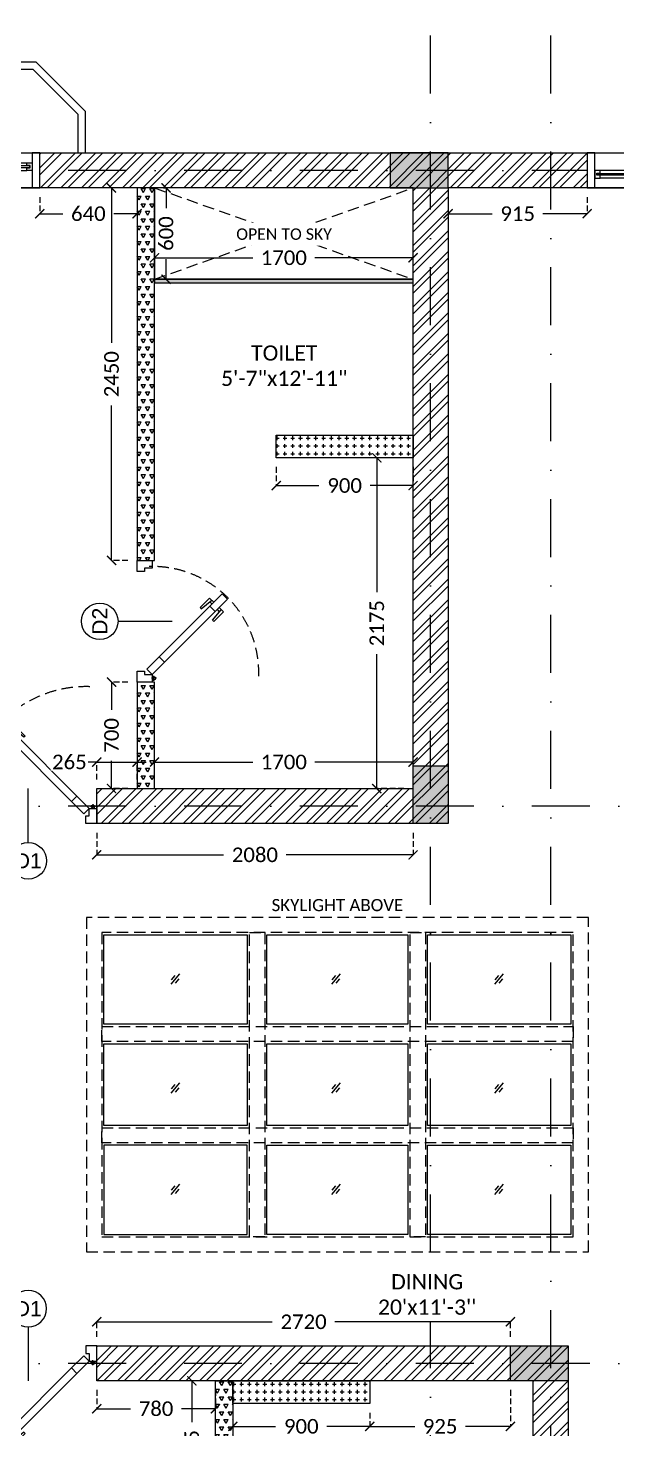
# Model space of a CAD drawing. Header units: millimetres. Extents: x -15000 to 28550, y -17045 to 28620.
# Drawn here: x 3153 to 7026, y 3963 to 13177 of the extents above; entities that cross this region are included whole.
import ezdxf
from ezdxf.enums import TextEntityAlignment as Align

# ---------------------------------------------------------------- set-up
doc = ezdxf.new("R2010")
doc.units = ezdxf.units.MM
doc.header["$LTSCALE"] = 150
for name, pattern in [('3BHK-W(SB)$0$HIDDEN', [0.375, 0.25, -0.125]), ('DASHDOTX2', [50.8, 25.4, -12.7, 0, -12.7]), ('DASHED', [0.75, 0.5, -0.25])]:
    doc.linetypes.add(name, pattern=pattern)
for name, color, linetype in [('ad-Column', 3, 'Continuous'), ('ad-Column Hatch', 125, 'Continuous'), ('ad-Door', 11, 'Continuous'), ('ad-Elevation 10', 8, 'Continuous'), ('ad-Furniture', 8, 'Continuous'), ('ad-Grid', 8, 'DASHDOTX2'), ('ad-Ledge Wall', 6, 'Continuous'), ('ad-Railing', 6, 'Continuous'), ('ad-Text main', 7, 'Continuous'), ('ad-Text Main_Door&window Label', 7, 'Continuous'), ('ad-Wall', 240, 'Continuous'), ('ad-Wall hatch', 8, 'Continuous')]:
    doc.layers.add(name, color=color, linetype=linetype)
doc.layers.add('ad-Dimension', color=5, linetype='Continuous', lineweight=0, true_color=0x0000ff)
doc.layers.add('ad-Glass Sectionline', color=140, linetype='Continuous', true_color=0x00bfff)
doc.layers.get('ad-Furniture').off()
doc.styles.add('New Text Style', font='arial.ttf', dxfattribs={"height": 100})
doc.styles.get("Standard").update_dxf_attribs({"font": 'calibril.ttf'})
doc.dimstyles.new('A-75-DIM-INT (Framing)', dxfattribs={"dimscale": 100, "dimtxt": 0.8, "dimasz": 0.5, "dimexe": 0, "dimexo": 0.5, "dimgap": 0.5, "dimtad": 0, "dimdec": 0, "dimdsep": 46, "dimtxsty": 'Standard', "dimblk": 'ARCHTICK', "dimcen": 0.025, "dimclrd": 256, "dimclre": 256, "dimclrt": 256, "dimazin": 2, "dimtfac": 1, "dimtdec": 0, "dimtmove": 1, "dimatfit": 0, "dimldrblk": 'ARCHTICK', "dimfxl": 1, "dimtfill": 1, "dimtolj": 1, "dimtzin": 0, "dimarcsym": 0})

# ---------------------------------------------------------------- blocks, each defined once
blk = doc.blocks.new('1215E_Grid')
at = {"layer": 'ad-Grid', "ltscale": 0.1}
for points in [[(5800, -4020), (5800, 14905)], [(6590, -4020), (6590, 14905)], [(13705, 12240), (-1950, 12240)], [(13705, 8060), (-1950, 8060)], [(13705, 4395), (-1950, 4395)]]:
    blk.add_lwpolyline(points, dxfattribs=at)
blk = doc.blocks.new('_ArchTick')
at = {"color": 0, "linetype": 'ByBlock', "const_width": 0.15}
blk.add_lwpolyline([(-0.5, -0.5), (0.5, 0.5)], dxfattribs=at)
blk = doc.blocks.new('*D83')
at = {"layer": 'ad-Dimension', "linetype": '3BHK-W(SB)$0$HIDDEN', "lineweight": -2}
for p, q in [((3605, 4220), (3605, 4096.3)), ((4385, 4220), (4385, 4096.3))]:
    blk.add_line(p, q, dxfattribs=at)
at = {"layer": 'ad-Dimension', "lineweight": -2}
for p, q in [((3605, 4096.3), (3826.9, 4096.3)), ((4385, 4096.3), (4163.1, 4096.3))]:
    blk.add_line(p, q, dxfattribs=at)
at = {"layer": 'Defpoints', "color": 0}
for p in [(3605, 4280), (4385, 4280), (4385, 4096.3)]:
    blk.add_point(p, dxfattribs=at)
at = {"layer": 'ad-Dimension', "lineweight": -2, "xscale": 60, "yscale": 60, "zscale": 60, "rotation": 180}
blk.add_blockref('_ArchTick', (3605, 4096.3), dxfattribs=at)
at = {"layer": 'ad-Dimension', "lineweight": -2, "xscale": 60, "yscale": 60, "zscale": 60}
blk.add_blockref('_ArchTick', (4385, 4096.3), dxfattribs=at)
at = {"layer": 'ad-Dimension', "insert": (3995, 4096.3), "char_height": 96, "attachment_point": 5, "bg_fill": 3, "box_fill_scale": 1.1, "bg_fill_color": 257, "bg_fill_transparency": 0}
blk.add_mtext('\\A1;780', dxfattribs=at)
blk = doc.blocks.new('*D84')
at = {"layer": 'ad-Dimension', "linetype": '3BHK-W(SB)$0$HIDDEN', "lineweight": -2}
for p, q in [((4325, 4280), (4230.3, 4280)), ((4325, 3405), (4230.3, 3405))]:
    blk.add_line(p, q, dxfattribs=at)
at = {"layer": 'ad-Dimension', "lineweight": -2}
for p, q in [((4230.3, 4280), (4230.3, 4009.1)), ((4230.3, 3405), (4230.3, 3675.9))]:
    blk.add_line(p, q, dxfattribs=at)
at = {"layer": 'Defpoints', "color": 0}
for p in [(4385, 4280), (4230.3, 3405), (4385, 3405)]:
    blk.add_point(p, dxfattribs=at)
at = {"layer": 'ad-Dimension', "lineweight": -2, "xscale": 60, "yscale": 60, "zscale": 60}
for p, rotation in [((4230.3, 4280), 90), ((4230.3, 3405), 270)]:
    blk.add_blockref('_ArchTick', p, dxfattribs=dict(at, rotation=rotation))
at = {"layer": 'ad-Dimension', "insert": (4230.3, 3842.5), "char_height": 96, "attachment_point": 5, "rotation": 90, "bg_fill": 3, "box_fill_scale": 1.1, "bg_fill_color": 257, "bg_fill_transparency": 0}
blk.add_mtext('\\A1;875', dxfattribs=at)
blk = doc.blocks.new('*D86')
at = {"layer": 'ad-Dimension', "linetype": '3BHK-W(SB)$0$HIDDEN', "lineweight": -2}
for p, q in [((4500, 4070), (4500, 3980.6)), ((5400, 4070), (5400, 3980.6))]:
    blk.add_line(p, q, dxfattribs=at)
at = {"layer": 'ad-Dimension', "lineweight": -2}
for p, q in [((4500, 3980.6), (4781.3, 3980.6)), ((5400, 3980.6), (5118.7, 3980.6))]:
    blk.add_line(p, q, dxfattribs=at)
at = {"layer": 'Defpoints', "color": 0}
for p in [(4500, 4130), (5400, 4130), (4500, 3980.6)]:
    blk.add_point(p, dxfattribs=at)
at = {"layer": 'ad-Dimension', "lineweight": -2, "xscale": 60, "yscale": 60, "zscale": 60, "rotation": 180}
blk.add_blockref('_ArchTick', (4500, 3980.6), dxfattribs=at)
at = {"layer": 'ad-Dimension', "lineweight": -2, "xscale": 60, "yscale": 60, "zscale": 60}
blk.add_blockref('_ArchTick', (5400, 3980.6), dxfattribs=at)
at = {"layer": 'ad-Dimension', "insert": (4950, 3980.6), "char_height": 96, "attachment_point": 5, "bg_fill": 3, "box_fill_scale": 1.1, "bg_fill_color": 257, "bg_fill_transparency": 0}
blk.add_mtext('\\A1;900', dxfattribs=at)
blk = doc.blocks.new('*D87')
at = {"layer": 'ad-Dimension', "linetype": '3BHK-W(SB)$0$HIDDEN', "lineweight": -2}
for p, q in [((6325, 4220), (6325, 3980.6)), ((5400, 4070), (5400, 3980.6))]:
    blk.add_line(p, q, dxfattribs=at)
at = {"layer": 'ad-Dimension', "lineweight": -2}
for p, q in [((5400, 3980.6), (5695.9, 3980.6)), ((6325, 3980.6), (6029.1, 3980.6))]:
    blk.add_line(p, q, dxfattribs=at)
at = {"layer": 'Defpoints', "color": 0}
for p in [(6325, 4280), (5400, 4130), (5400, 3980.6)]:
    blk.add_point(p, dxfattribs=at)
at = {"layer": 'ad-Dimension', "lineweight": -2, "xscale": 60, "yscale": 60, "zscale": 60, "rotation": 180}
blk.add_blockref('_ArchTick', (5400, 3980.6), dxfattribs=at)
at = {"layer": 'ad-Dimension', "lineweight": -2, "xscale": 60, "yscale": 60, "zscale": 60}
blk.add_blockref('_ArchTick', (6325, 3980.6), dxfattribs=at)
at = {"layer": 'ad-Dimension', "insert": (5862.5, 3980.6), "char_height": 96, "attachment_point": 5, "bg_fill": 3, "box_fill_scale": 1.1, "bg_fill_color": 257, "bg_fill_transparency": 0}
blk.add_mtext('\\A1;925', dxfattribs=at)
blk = doc.blocks.new('*D88')
at = {"layer": 'ad-Dimension', "linetype": '3BHK-W(SB)$0$HIDDEN', "lineweight": -2}
for p, q in [((3605, 4570), (3605, 4668)), ((6325, 4570), (6325, 4668))]:
    blk.add_line(p, q, dxfattribs=at)
at = {"layer": 'ad-Dimension', "lineweight": -2}
for p, q in [((3605, 4668), (4759.3, 4668)), ((6325, 4668), (5170.7, 4668))]:
    blk.add_line(p, q, dxfattribs=at)
at = {"layer": 'Defpoints', "color": 0}
for p in [(6325, 4668), (3605, 4510), (6325, 4510)]:
    blk.add_point(p, dxfattribs=at)
at = {"layer": 'ad-Dimension', "lineweight": -2, "xscale": 60, "yscale": 60, "zscale": 60, "rotation": 180}
blk.add_blockref('_ArchTick', (3605, 4668), dxfattribs=at)
at = {"layer": 'ad-Dimension', "lineweight": -2, "xscale": 60, "yscale": 60, "zscale": 60}
blk.add_blockref('_ArchTick', (6325, 4668), dxfattribs=at)
at = {"layer": 'ad-Dimension', "insert": (4965, 4668), "char_height": 96, "attachment_point": 5, "bg_fill": 3, "box_fill_scale": 1.1, "bg_fill_color": 257, "bg_fill_transparency": 0}
blk.add_mtext('\\A1;2720', dxfattribs=at)
blk = doc.blocks.new('*D96')
at = {"layer": 'ad-Dimension', "linetype": '3BHK-W(SB)$0$HIDDEN', "lineweight": -2}
for p, q in [((3605, 7885), (3605, 7738.9)), ((5685, 7885), (5685, 7738.9))]:
    blk.add_line(p, q, dxfattribs=at)
at = {"layer": 'ad-Dimension', "lineweight": -2}
for p, q in [((3605, 7738.9), (4439.3, 7738.9)), ((5685, 7738.9), (4850.7, 7738.9))]:
    blk.add_line(p, q, dxfattribs=at)
at = {"layer": 'Defpoints', "color": 0}
for p in [(3605, 7945), (5685, 7945), (5685, 7738.9)]:
    blk.add_point(p, dxfattribs=at)
at = {"layer": 'ad-Dimension', "lineweight": -2, "xscale": 60, "yscale": 60, "zscale": 60, "rotation": 180}
blk.add_blockref('_ArchTick', (3605, 7738.9), dxfattribs=at)
at = {"layer": 'ad-Dimension', "lineweight": -2, "xscale": 60, "yscale": 60, "zscale": 60}
blk.add_blockref('_ArchTick', (5685, 7738.9), dxfattribs=at)
at = {"layer": 'ad-Dimension', "insert": (4645, 7738.9), "char_height": 96, "attachment_point": 5, "bg_fill": 3, "box_fill_scale": 1.1, "bg_fill_color": 257, "bg_fill_transparency": 0}
blk.add_mtext('\\A1;2080', dxfattribs=at)
blk = doc.blocks.new('*D101')
at = {"layer": 'ad-Dimension', "linetype": '3BHK-W(SB)$0$HIDDEN', "lineweight": -2}
for p, q in [((3230, 12065), (3230, 11955.4)), ((3870, 12065), (3870, 11955.4))]:
    blk.add_line(p, q, dxfattribs=at)
at = {"layer": 'ad-Dimension', "lineweight": -2}
for p, q in [((3230, 11955.4), (3382.3, 11955.4)), ((3870, 11955.4), (3717.7, 11955.4))]:
    blk.add_line(p, q, dxfattribs=at)
at = {"layer": 'Defpoints', "color": 0}
for p in [(3230, 12125), (3870, 12125), (3870, 11955.4)]:
    blk.add_point(p, dxfattribs=at)
at = {"layer": 'ad-Dimension', "lineweight": -2, "xscale": 60, "yscale": 60, "zscale": 60, "rotation": 180}
blk.add_blockref('_ArchTick', (3230, 11955.4), dxfattribs=at)
at = {"layer": 'ad-Dimension', "lineweight": -2, "xscale": 60, "yscale": 60, "zscale": 60}
blk.add_blockref('_ArchTick', (3870, 11955.4), dxfattribs=at)
at = {"layer": 'ad-Dimension', "insert": (3550, 11955.4), "char_height": 96, "attachment_point": 5, "bg_fill": 3, "box_fill_scale": 1.1, "bg_fill_color": 257, "bg_fill_transparency": 0}
blk.add_mtext('\\A1;640', dxfattribs=at)
blk = doc.blocks.new('*D102')
at = {"layer": 'ad-Dimension', "linetype": '3BHK-W(SB)$0$HIDDEN', "lineweight": -2}
for p, q in [((3985, 8235), (3985, 8349.5)), ((5685, 8235), (5685, 8349.5))]:
    blk.add_line(p, q, dxfattribs=at)
at = {"layer": 'ad-Dimension', "lineweight": -2}
for p, q in [((3985, 8349.5), (4631.6, 8349.5)), ((5685, 8349.5), (5038.4, 8349.5))]:
    blk.add_line(p, q, dxfattribs=at)
at = {"layer": 'Defpoints', "color": 0}
for p in [(5685, 8349.5), (3985, 8175), (5685, 8175)]:
    blk.add_point(p, dxfattribs=at)
at = {"layer": 'ad-Dimension', "lineweight": -2, "xscale": 60, "yscale": 60, "zscale": 60, "rotation": 180}
blk.add_blockref('_ArchTick', (3985, 8349.5), dxfattribs=at)
at = {"layer": 'ad-Dimension', "lineweight": -2, "xscale": 60, "yscale": 60, "zscale": 60}
blk.add_blockref('_ArchTick', (5685, 8349.5), dxfattribs=at)
at = {"layer": 'ad-Dimension', "insert": (4835, 8349.5), "char_height": 96, "attachment_point": 5, "bg_fill": 3, "box_fill_scale": 1.1, "bg_fill_color": 257, "bg_fill_transparency": 0}
blk.add_mtext('\\A1;1700', dxfattribs=at)
blk = doc.blocks.new('*D103')
at = {"layer": 'ad-Dimension', "linetype": '3BHK-W(SB)$0$HIDDEN', "lineweight": -2}
for p, q in [((5625, 10350), (5446.7, 10350)), ((5625, 8175), (5446.7, 8175))]:
    blk.add_line(p, q, dxfattribs=at)
at = {"layer": 'ad-Dimension', "lineweight": -2}
for p, q in [((5446.7, 10350), (5446.7, 9466.1)), ((5446.7, 8175), (5446.7, 9058.9))]:
    blk.add_line(p, q, dxfattribs=at)
at = {"layer": 'Defpoints', "color": 0}
for p in [(5685, 10350), (5446.7, 8175), (5685, 8175)]:
    blk.add_point(p, dxfattribs=at)
at = {"layer": 'ad-Dimension', "lineweight": -2, "xscale": 60, "yscale": 60, "zscale": 60}
for p, rotation in [((5446.7, 10350), 90), ((5446.7, 8175), 270)]:
    blk.add_blockref('_ArchTick', p, dxfattribs=dict(at, rotation=rotation))
at = {"layer": 'ad-Dimension', "insert": (5446.7, 9262.5), "char_height": 96, "attachment_point": 5, "rotation": 90, "bg_fill": 3, "box_fill_scale": 1.1, "bg_fill_color": 257, "bg_fill_transparency": 0}
blk.add_mtext('\\A1;2175', dxfattribs=at)
blk = doc.blocks.new('*D104')
at = {"layer": 'ad-Dimension', "linetype": '3BHK-W(SB)$0$HIDDEN', "lineweight": -2}
for p, q in [((4785, 10290), (4785, 10167.6)), ((5685, 10290), (5685, 10167.6))]:
    blk.add_line(p, q, dxfattribs=at)
at = {"layer": 'ad-Dimension', "lineweight": -2}
for p, q in [((4785, 10167.6), (5066.3, 10167.6)), ((5685, 10167.6), (5403.7, 10167.6))]:
    blk.add_line(p, q, dxfattribs=at)
at = {"layer": 'Defpoints', "color": 0}
for p in [(4785, 10350), (5685, 10350), (5685, 10167.6)]:
    blk.add_point(p, dxfattribs=at)
at = {"layer": 'ad-Dimension', "lineweight": -2, "xscale": 60, "yscale": 60, "zscale": 60, "rotation": 180}
blk.add_blockref('_ArchTick', (4785, 10167.6), dxfattribs=at)
at = {"layer": 'ad-Dimension', "lineweight": -2, "xscale": 60, "yscale": 60, "zscale": 60}
blk.add_blockref('_ArchTick', (5685, 10167.6), dxfattribs=at)
at = {"layer": 'ad-Dimension', "insert": (5235, 10167.6), "char_height": 96, "attachment_point": 5, "bg_fill": 3, "box_fill_scale": 1.1, "bg_fill_color": 257, "bg_fill_transparency": 0}
blk.add_mtext('\\A1;900', dxfattribs=at)
blk = doc.blocks.new('*D105')
at = {"layer": 'ad-Dimension', "linetype": '3BHK-W(SB)$0$HIDDEN', "lineweight": -2}
for p, q in [((4045, 12125), (4060.7, 12125)), ((4045, 11525), (4060.7, 11525))]:
    blk.add_line(p, q, dxfattribs=at)
at = {"layer": 'ad-Dimension', "lineweight": -2}
for p, q in [((4060.7, 12125), (4060.7, 11992.7)), ((4060.7, 11525), (4060.7, 11657.3))]:
    blk.add_line(p, q, dxfattribs=at)
at = {"layer": 'Defpoints', "color": 0}
for p in [(3985, 12125), (3985, 11525), (4060.7, 11525)]:
    blk.add_point(p, dxfattribs=at)
at = {"layer": 'ad-Dimension', "lineweight": -2, "xscale": 60, "yscale": 60, "zscale": 60}
for p, rotation in [((4060.7, 12125), 90), ((4060.7, 11525), 270)]:
    blk.add_blockref('_ArchTick', p, dxfattribs=dict(at, rotation=rotation))
at = {"layer": 'ad-Dimension', "insert": (4060.7, 11825), "char_height": 96, "attachment_point": 5, "rotation": 90, "bg_fill": 3, "box_fill_scale": 1.1, "bg_fill_color": 257, "bg_fill_transparency": 0}
blk.add_mtext('\\A1;600', dxfattribs=at)
blk = doc.blocks.new('*D106')
at = {"layer": 'ad-Dimension', "linetype": '3BHK-W(SB)$0$HIDDEN', "lineweight": -2}
for p, q in [((3985, 11585), (3985, 11665.5)), ((5685, 11585), (5685, 11665.5))]:
    blk.add_line(p, q, dxfattribs=at)
at = {"layer": 'ad-Dimension', "lineweight": -2}
for p, q in [((3985, 11665.5), (4631.6, 11665.5)), ((5685, 11665.5), (5038.4, 11665.5))]:
    blk.add_line(p, q, dxfattribs=at)
at = {"layer": 'Defpoints', "color": 0}
for p in [(5685, 11665.5), (3985, 11525), (5685, 11525)]:
    blk.add_point(p, dxfattribs=at)
at = {"layer": 'ad-Dimension', "lineweight": -2, "xscale": 60, "yscale": 60, "zscale": 60, "rotation": 180}
blk.add_blockref('_ArchTick', (3985, 11665.5), dxfattribs=at)
at = {"layer": 'ad-Dimension', "lineweight": -2, "xscale": 60, "yscale": 60, "zscale": 60}
blk.add_blockref('_ArchTick', (5685, 11665.5), dxfattribs=at)
at = {"layer": 'ad-Dimension', "insert": (4835, 11665.5), "char_height": 96, "attachment_point": 5, "bg_fill": 3, "box_fill_scale": 1.1, "bg_fill_color": 257, "bg_fill_transparency": 0}
blk.add_mtext('\\A1;1700', dxfattribs=at)
blk = doc.blocks.new('*D107')
at = {"layer": 'ad-Dimension', "linetype": '3BHK-W(SB)$0$HIDDEN', "lineweight": -2}
for p, q in [((5915, 12065), (5915, 11955.4)), ((6830, 12065), (6830, 11955.4))]:
    blk.add_line(p, q, dxfattribs=at)
at = {"layer": 'ad-Dimension', "lineweight": -2}
for p, q in [((5915, 11955.4), (6205.9, 11955.4)), ((6830, 11955.4), (6539.1, 11955.4))]:
    blk.add_line(p, q, dxfattribs=at)
at = {"layer": 'Defpoints', "color": 0}
for p in [(5915, 12125), (6830, 12125), (6830, 11955.4)]:
    blk.add_point(p, dxfattribs=at)
at = {"layer": 'ad-Dimension', "lineweight": -2, "xscale": 60, "yscale": 60, "zscale": 60, "rotation": 180}
blk.add_blockref('_ArchTick', (5915, 11955.4), dxfattribs=at)
at = {"layer": 'ad-Dimension', "lineweight": -2, "xscale": 60, "yscale": 60, "zscale": 60}
blk.add_blockref('_ArchTick', (6830, 11955.4), dxfattribs=at)
at = {"layer": 'ad-Dimension', "insert": (6372.5, 11955.4), "char_height": 96, "attachment_point": 5, "bg_fill": 3, "box_fill_scale": 1.1, "bg_fill_color": 257, "bg_fill_transparency": 0}
blk.add_mtext('\\A1;915', dxfattribs=at)
blk = doc.blocks.new('*D139')
at = {"layer": 'ad-Dimension', "linetype": '3BHK-W(SB)$0$HIDDEN', "lineweight": -2}
for p, q in [((3810, 12125), (3702.4, 12125)), ((3810, 9675), (3702.4, 9675))]:
    blk.add_line(p, q, dxfattribs=at)
at = {"layer": 'ad-Dimension', "lineweight": -2}
for p, q in [((3702.4, 12125), (3702.4, 11105.7)), ((3702.4, 9675), (3702.4, 10694.3))]:
    blk.add_line(p, q, dxfattribs=at)
at = {"layer": 'Defpoints', "color": 0}
for p in [(3870, 12125), (3702.4, 9675), (3870, 9675)]:
    blk.add_point(p, dxfattribs=at)
at = {"layer": 'ad-Dimension', "lineweight": -2, "xscale": 60, "yscale": 60, "zscale": 60}
for p, rotation in [((3702.4, 12125), 90), ((3702.4, 9675), 270)]:
    blk.add_blockref('_ArchTick', p, dxfattribs=dict(at, rotation=rotation))
at = {"layer": 'ad-Dimension', "insert": (3702.4, 10900), "char_height": 96, "attachment_point": 5, "rotation": 90, "bg_fill": 3, "box_fill_scale": 1.1, "bg_fill_color": 257, "bg_fill_transparency": 0}
blk.add_mtext('\\A1;2450', dxfattribs=at)
blk = doc.blocks.new('*D140')
at = {"layer": 'ad-Dimension', "linetype": '3BHK-W(SB)$0$HIDDEN', "lineweight": -2}
for p, q in [((3810, 8875), (3702.4, 8875)), ((3810, 8175), (3702.4, 8175))]:
    blk.add_line(p, q, dxfattribs=at)
at = {"layer": 'ad-Dimension', "lineweight": -2}
for p, q in [((3702.4, 8875), (3702.4, 8693.1)), ((3702.4, 8175), (3702.4, 8356.9))]:
    blk.add_line(p, q, dxfattribs=at)
at = {"layer": 'Defpoints', "color": 0}
for p in [(3870, 8875), (3702.4, 8175), (3870, 8175)]:
    blk.add_point(p, dxfattribs=at)
at = {"layer": 'ad-Dimension', "lineweight": -2, "xscale": 60, "yscale": 60, "zscale": 60}
for p, rotation in [((3702.4, 8875), 90), ((3702.4, 8175), 270)]:
    blk.add_blockref('_ArchTick', p, dxfattribs=dict(at, rotation=rotation))
at = {"layer": 'ad-Dimension', "insert": (3702.4, 8525), "char_height": 96, "attachment_point": 5, "rotation": 90, "bg_fill": 3, "box_fill_scale": 1.1, "bg_fill_color": 257, "bg_fill_transparency": 0}
blk.add_mtext('\\A1;700', dxfattribs=at)
blk = doc.blocks.new('*D141')
at = {"layer": 'ad-Dimension', "lineweight": -2}
for p, q in [((3605, 8349.5), (3545, 8349.5)), ((3605, 8349.5), (3870, 8349.5)), ((3870, 8349.5), (3930, 8349.5))]:
    blk.add_line(p, q, dxfattribs=at)
at = {"layer": 'ad-Dimension', "linetype": '3BHK-W(SB)$0$HIDDEN', "lineweight": -2}
for p, q in [((3605, 8235), (3605, 8349.5)), ((3870, 8235), (3870, 8349.5))]:
    blk.add_line(p, q, dxfattribs=at)
at = {"layer": 'Defpoints', "color": 0}
for p in [(3870, 8349.5), (3605, 8175), (3870, 8175)]:
    blk.add_point(p, dxfattribs=at)
at = {"layer": 'ad-Dimension', "lineweight": -2, "xscale": 60, "yscale": 60, "zscale": 60}
blk.add_blockref('_ArchTick', (3605, 8349.5), dxfattribs=at)
at = {"layer": 'ad-Dimension', "lineweight": -2, "xscale": 60, "yscale": 60, "zscale": 60, "rotation": 180}
blk.add_blockref('_ArchTick', (3870, 8349.5), dxfattribs=at)
at = {"layer": 'ad-Dimension', "insert": (3425.2, 8349.5), "char_height": 96, "attachment_point": 5, "bg_fill": 3, "box_fill_scale": 1.1, "bg_fill_color": 257, "bg_fill_transparency": 0}
blk.add_mtext('\\A1;265', dxfattribs=at)
blk = doc.blocks.new('zw$C7D6')
at = {"layer": 'ad-Text main', "char_height": 100, "attachment_point": 5, "bg_fill": 2}
for s, insert, width in [('TOILET\\P5\'-7"x12\'-11"', (4837.8, 10955.6), 939.866), ("DINING\\P20'x11'-3''", (5778, 4847.7), 715.45)]:
    blk.add_mtext(s, dxfattribs=dict(at, insert=insert, width=width))
blk = doc.blocks.new('zw$2BF5')
at = {"transparency": 33554559}
h = blk.add_hatch(color=256, dxfattribs=at)
h.dxf.hatch_style = 1
h.set_gradient(color1=(153, 204, 0), color2=(63, 127, 0), name='INVSPHERICAL')
h.paths.add_polyline_path([(1700, 0), (0, 0), (0, -600), (1700, -600)])
at = {"layer": 'ad-Elevation 10', "lineweight": 9}
blk.add_lwpolyline([(1700, 0), (0, 0), (0, -600), (1700, -600)], close=True, dxfattribs=at)
at = {"layer": 'ad-Elevation 10', "linetype": 'DASHED'}
for points in [[(0, 0), (1700, -600)], [(0, -600), (1700, 0)]]:
    blk.add_lwpolyline(points, dxfattribs=at)
at = {"layer": 'ad-Text main', "insert": (851.7, -304.1), "char_height": 75, "width": 627.373, "attachment_point": 5, "bg_fill": 2}
blk.add_mtext('OPEN TO SKY', dxfattribs=at)
blk = doc.blocks.new('zw$EEF9')
at = {"layer": 'ad-Glass Sectionline'}
for points in [[(-28.2, -34.6), (28.2, 34.6)], [(-26.8, -5.8), (-3.4, 23.4)], [(-0.3, -27.4), (23.6, 1.4)]]:
    blk.add_lwpolyline(points, dxfattribs=at)
blk = doc.blocks.new('A$C575aefc2')
for p in [(100, -766.7), (100, -1433.3)]:
    blk.add_point(p)
at = {"layer": 'ad-Elevation 10', "linetype": 'DASHED'}
for points in [[(0, -2200), (3300, -2200), (3300, 0), (0, 0)], [(100, -2100), (3200, -2100), (3200, -100), (100, -100)], [(1071.7, -100), (1171.7, -100), (1171.7, -2100), (1071.7, -2100)], [(2128.3, -100), (2228.3, -100), (2228.3, -2100), (2128.3, -2100)], [(100, -716.7), (3200, -716.7), (3200, -816.7), (100, -816.7)], [(100, -1383.3), (3200, -1383.3), (3200, -1483.3), (100, -1483.3)]]:
    blk.add_lwpolyline(points, close=True, dxfattribs=at)
at = {"layer": 'ad-Glass Sectionline', "transparency": 33554585}
for points in [[(115, -115), (1056.7, -115), (1056.7, -701.7), (115, -701.7)], [(1186.7, -115), (2113.3, -115), (2113.3, -701.7), (1186.7, -701.7)], [(2243.3, -115), (3185, -115), (3185, -701.7), (2243.3, -701.7)], [(115, -831.7), (1056.7, -831.7), (1056.7, -1368.3), (115, -1368.3)], [(1186.7, -831.7), (2113.3, -831.7), (2113.3, -1368.3), (1186.7, -1368.3)], [(2243.3, -831.7), (3185, -831.7), (3185, -1368.3), (2243.3, -1368.3)], [(1056.7, -1498.3), (115, -1498.3), (115, -2085), (1056.7, -2085)], [(1186.7, -1498.3), (2113.3, -1498.3), (2113.3, -2085), (1186.7, -2085)], [(2243.3, -1498.3), (3185, -1498.3), (3185, -2085), (2243.3, -2085)]]:
    blk.add_lwpolyline(points, close=True, dxfattribs=at)
for p in [(585.8, -405), (1642.5, -405), (2714.2, -405), (585.8, -1121.6), (1642.5, -1121.6), (2714.2, -1121.6), (585.8, -1788.3), (1642.5, -1788.3), (2714.2, -1788.3)]:
    blk.add_blockref('zw$EEF9', p)
at = {"layer": 'ad-Text main', "insert": (1650, 80.9), "char_height": 80, "width": 1099.819, "attachment_point": 5}
blk.add_mtext('SKYLIGHT ABOVE', dxfattribs=at)
blk = doc.blocks.new('zw$BB2B')
at = {"layer": 'ad-Glass Sectionline', "transparency": 33554559}
h = blk.add_hatch(color=256, dxfattribs=at)
h.dxf.hatch_style = 1
h.paths.add_polyline_path([(5685, 11525), (3985, 11525), (3985, 11500), (5685, 11500)])
at = {"layer": 'ad-Elevation 10', "lineweight": 9}
blk.add_lwpolyline([(5685, 11525), (3985, 11525), (3985, 11500), (5685, 11500)], close=True, dxfattribs=at)
blk.add_blockref('A$C575aefc2', (3537.5, 7327.5))
at = {"rotation": 359.9999999999997}
blk.add_blockref('zw$2BF5', (3985, 12125), dxfattribs=at)
blk = doc.blocks.new('*U429')
for p, q in [((-599.2, 548.7), (-584.3, 563.6)), ((-534, 613.8), (-548.9, 598.9)), ((-8.3, 111.1), (-41.7, 111.1)), ((-25, 127.8), (-25, 94.4))]:
    blk.add_line(p, q)
for points in [[(-615.7, 665.7), (-534.9, 584.9), (-570.2, 549.5), (-651, 630.3)], [(-130.8, 180.8), (-534.9, 584.9), (-570.2, 549.5), (-166.2, 145.5)], [(-850, 100), (-850, 50), (-828.6, 50), (-828.6, 35.7), (-828.6, 0), (-900, 0), (-900, 100)], [(-50, 100), (-130.8, 180.8), (-166.2, 145.5), (-85.4, 64.6)], [(-50, 100), (0, 100), (0, 0), (-71.4, 0), (-71.4, 35.7), (-71.4, 50), (-50, 50)]]:
    blk.add_lwpolyline(points, close=True)
for points in [[(-596.1, 575.4), (-623.6, 547.9), (-560.7, 485.1), (-552.9, 492.9), (-609.9, 561.5)], [(-560.7, 610.7), (-533.2, 638.2), (-470.4, 575.4), (-478.3, 567.5), (-546.9, 624.5)]]:
    blk.add_lwpolyline(points)
blk.add_circle((-25, 111.1), 11.1)
at = {"color": 8, "linetype": 'DASHED', "lineweight": 0}
blk.add_arc((-69.8, 114.8), 785.6, 88.18808, 181.81192, dxfattribs=at)
at = {"layer": 'ad-Text Main_Door&window Label'}
blk.add_line((-450, -125), (-450, 230), dxfattribs=at)
blk.add_circle((-450.3, -245), 120, dxfattribs=at)
at = {"layer": 'ad-Text Main_Door&window Label', "style": 'New Text Style'}
blk.add_attdef('D1', text='', height=100, dxfattribs=at).set_placement((-450.3, -245), align=Align.MIDDLE_CENTER)
blk = doc.blocks.new('$ZCDB_AUDIT_GENERATED_C77D')
blk.add_wipeout([(0, 230), (2400, 230), (2400, 0), (0, 0)]).dxf.layer = 'ad-Elevation 10'
at = {"layer": 'ad-Elevation 10'}
for points in [[(2400, 230), (0, 230)], [(2400, 0), (0, 0)]]:
    blk.add_lwpolyline(points, dxfattribs=at)
for points in [[(50, 0), (50, 230), (0, 230), (0, 0)], [(2350, 0), (2400, 0), (2400, 230), (2350, 230)], [(85, 83), (85, 65), (50, 65), (50, 115), (85, 115), (85, 97), (63, 97), (63, 83)], [(1217.5, 133), (1217.5, 115), (1182.5, 115), (1182.5, 165), (1217.5, 165), (1217.5, 147), (1195.5, 147), (1195.5, 133)], [(1182.5, 83), (1182.5, 65), (1217.5, 65), (1217.5, 115), (1182.5, 115), (1182.5, 97), (1204.5, 97), (1204.5, 83)], [(2315, 133), (2315, 115), (2350, 115), (2350, 165), (2315, 165), (2315, 147), (2337, 147), (2337, 133)]]:
    blk.add_lwpolyline(points, close=True, dxfattribs=at)
at = {"layer": 'ad-Glass Sectionline'}
for points in [[(1200, 95), (65, 95), (65, 85), (1200, 85)], [(1200, 145), (2335, 145), (2335, 135), (1200, 135)]]:
    blk.add_lwpolyline(points, close=True, dxfattribs=at)
for points in [[(1182.5, 115), (85, 115)], [(1217.5, 165), (2315, 165)], [(1217.5, 115), (2315, 115)], [(1182.5, 65), (85, 65)]]:
    blk.add_lwpolyline(points, dxfattribs=at)
blk = doc.blocks.new('*U388')
blk.add_blockref('$ZCDB_AUDIT_GENERATED_C77D', (0, 0))
blk = doc.blocks.new('*U426')
for p, q in [((8.3, -111.1), (41.7, -111.1)), ((25, -127.8), (25, -94.4)), ((599.2, -548.7), (584.3, -563.6)), ((534, -613.8), (548.9, -598.9))]:
    blk.add_line(p, q)
for points in [[(50, -100), (0, -100), (0, 0), (71.4, 0), (71.4, -35.7), (71.4, -50), (50, -50)], [(850, -100), (850, -50), (828.6, -50), (828.6, -35.7), (828.6, 0), (900, 0), (900, -100)], [(50, -100), (130.8, -180.8), (166.2, -145.5), (85.4, -64.6)], [(130.8, -180.8), (534.9, -584.9), (570.2, -549.5), (166.2, -145.5)], [(615.7, -665.7), (534.9, -584.9), (570.2, -549.5), (651, -630.3)]]:
    blk.add_lwpolyline(points, close=True)
for points in [[(596.1, -575.4), (623.6, -547.9), (560.7, -485.1), (552.9, -492.9), (609.9, -561.5)], [(560.7, -610.7), (533.2, -638.2), (470.4, -575.4), (478.3, -567.5), (546.9, -624.5)]]:
    blk.add_lwpolyline(points)
blk.add_circle((25, -111.1), 11.1)
at = {"color": 8, "linetype": 'DASHED', "lineweight": 0}
blk.add_arc((69.8, -114.8), 785.6, 268.18808, 1.81192, dxfattribs=at)
at = {"layer": 'ad-Text Main_Door&window Label'}
blk.add_line((450, 125), (450, -230), dxfattribs=at)
blk.add_circle((450.3, 245), 120, dxfattribs=at)
at = {"layer": 'ad-Text Main_Door&window Label', "style": 'New Text Style'}
blk.add_attdef('D1', text='', height=100, dxfattribs=at).set_placement((450.3, 245), align=Align.MIDDLE_CENTER)
blk = doc.blocks.new('*U427')
for p, q in [((8.3, -111.1), (41.7, -111.1)), ((25, -127.8), (25, -94.4)), ((463.3, -543.1), (478.2, -528.2)), ((528.5, -478), (513.6, -492.9))]:
    blk.add_line(p, q)
for points in [[(50, -100), (0, -100), (0, 0), (71.4, 0), (71.4, -35.7), (71.4, -50), (50, -50)], [(750, -100), (750, -50), (728.6, -50), (728.6, -35.7), (728.6, 0), (800, 0), (800, -100)], [(50, -100), (130.8, -180.8), (166.2, -145.5), (85.4, -64.6)], [(130.8, -180.8), (464.2, -514.2), (499.5, -478.8), (166.2, -145.5)], [(545, -595), (464.2, -514.2), (499.5, -478.8), (580.3, -559.6)]]:
    blk.add_lwpolyline(points, close=True)
for points in [[(525.4, -504.7), (552.8, -477.2), (490, -414.3), (482.2, -422.2), (539.2, -490.8)], [(490, -540), (462.5, -567.5), (399.7, -504.7), (407.6, -496.8), (476.2, -553.8)]]:
    blk.add_lwpolyline(points)
blk.add_circle((25, -111.1), 11.1)
at = {"color": 8, "linetype": 'DASHED', "lineweight": 0}
blk.add_arc((62.1, -102.1), 698.3, 268.18808, 1.81192, dxfattribs=at)
at = {"layer": 'ad-Text Main_Door&window Label'}
blk.add_line((400, 125), (400, -230), dxfattribs=at)
blk.add_circle((400.3, 245), 120, dxfattribs=at)
at = {"layer": 'ad-Text Main_Door&window Label', "style": 'New Text Style'}
blk.add_attdef('D1', text='', height=100, dxfattribs=at).set_placement((400.3, 245), align=Align.MIDDLE_CENTER)
blk = doc.blocks.new('zw$6EBD')
at = {"layer": 'ad-Wall hatch', "transparency": 33554610}
h = blk.add_hatch(dxfattribs=at)
h.set_pattern_fill('ANSI32', color=256, scale=10, angle=1e-14)
h.paths.add_polyline_path([(230, 4280), (230, 230), (6475, 230), (6475, 4280), (3605, 4280), (3605, 4510), (6705, 4510), (6705, 230), (7405, 230), (7405, 0), (0, 0), (0, 4510), (1910, 4510), (1910, 7945), (0, 7945), (0, 12355), (10375, 12355), (10375, 9605), (10145, 9605), (10145, 12125), (5915, 12125), (5915, 7945), (3605, 7945), (3605, 8175), (5685, 8175), (5685, 12125), (230, 12125), (230, 8175), (2705, 8175), (2705, 7945), (2140, 7945), (2140, 4510), (2705, 4510), (2705, 4280)])
h = blk.add_hatch(dxfattribs=at)
h.set_pattern_fill('TRIANG', color=256, scale=6)
h.set_pattern_definition([(60, (-3146.195, 6205.71), (-28.575, 49.49335), [28.575, -28.575]), (120, (-3146.195, 6205.71), (-57.15, 3e-08), [28.575, -28.575]), (0, (-3160.48, 6230.457), (28.575, 49.49335), [28.575, -28.575])])
h.paths.add_polyline_path([(3870, 9675), (3985, 9675), (3985, 12125), (3870, 12125)])
h = blk.add_hatch(dxfattribs=at)
h.set_pattern_fill('PLUS', color=256, scale=2)
h.set_pattern_definition([(0, (5236.443, 10478.734), (0, 50.8), [25.4, -25.4]), (90, (5249.143, 10466.034), (-50.8, 3e-15), [25.4, -25.4])])
h.paths.add_polyline_path([(4785, 10500), (5685, 10500), (5685, 10350), (4785, 10350)])
h = blk.add_hatch(dxfattribs=at)
h.set_pattern_fill('TRIANG', color=256, scale=6)
h.set_pattern_definition([(60, (-3146.195, 6205.71), (-28.575, 49.49335), [28.575, -28.575]), (120, (-3146.195, 6205.71), (-57.15, 3e-08), [28.575, -28.575]), (0, (-3160.48, 6230.457), (28.575, 49.49335), [28.575, -28.575])])
h.paths.add_polyline_path([(3870, 8175), (3985, 8175), (3985, 8875), (3870, 8875)])
h = blk.add_hatch(dxfattribs=at)
h.set_pattern_fill('TRIANG', color=256, scale=6)
h.set_pattern_definition([(60, (-2631.195, -1739.29), (-28.575, 49.49335), [28.575, -28.575]), (120, (-2631.195, -1739.29), (-57.15, 3e-08), [28.575, -28.575]), (0, (-2645.48, -1714.543), (28.575, 49.49335), [28.575, -28.575])])
h.paths.add_polyline_path([(4385, 4280), (4500, 4280), (4500, 3405), (4385, 3405)])
h = blk.add_hatch(dxfattribs=at)
h.set_pattern_fill('PLUS', color=256, scale=2)
h.set_pattern_definition([(0, (4951.443, 4258.734), (0, 50.8), [25.4, -25.4]), (90, (4964.143, 4246.034), (-50.8, 3e-15), [25.4, -25.4])])
h.paths.add_polyline_path([(4500, 4280), (5400, 4280), (5400, 4130), (4500, 4130)])
at = {"layer": 'ad-Ledge Wall'}
for points in [[(4785, 10500), (5685, 10500), (5685, 10350), (4785, 10350)], [(4500, 4280), (5400, 4280), (5400, 4130), (4500, 4130)]]:
    blk.add_lwpolyline(points, close=True, dxfattribs=at)
at = {"layer": 'ad-Railing'}
for points in [[(530, 12355), (530, 12630), (855, 12955), (3205, 12955), (3530, 12630), (3530, 12355)], [(580, 12355), (580, 12609.3), (875.7, 12905), (3184.3, 12905), (3480, 12609.3), (3480, 12355)]]:
    blk.add_lwpolyline(points, dxfattribs=at)
at = {"layer": 'ad-Wall'}
for points in [[(3870, 9675), (3985, 9675), (3985, 12125), (3870, 12125)], [(3870, 8175), (3985, 8175), (3985, 8875), (3870, 8875)], [(4385, 4280), (4500, 4280), (4500, 3405), (4385, 3405)]]:
    blk.add_lwpolyline(points, close=True, dxfattribs=at)
at = {"layer": 'ad-Door', "ltscale": 5}
for name, p, rotation, values in [('*U427', (3870, 8875), 90, {'D1': 'D2'}), ('*U429', (3605, 7945), 359.9999999999999, {'D1': 'D1'})]:
    blk.add_blockref(name, p, dxfattribs=dict(at, rotation=rotation)).add_auto_attribs(values)
ref = blk.add_blockref('*U426', (3605, 4510), dxfattribs=dict(at, xscale=-1, rotation=359.9999999999999))
ref.add_attrib('D1', 'D1', dxfattribs={"layer": 'ad-Text Main_Door&window Label', "height": 100, "style": 'New Text Style'}).set_placement((3154.7, 4755), align=Align.MIDDLE_CENTER)
at = {"rotation": 180}
for p in [(3230, 12355), (9230, 12355)]:
    blk.add_blockref('*U388', p, dxfattribs=at)
at = {"layer": 'ad-Wall'}
for points in [[(6475, 230), (6475, 4280), (3605, 4280), (3605, 4510), (6705, 4510), (6705, 230)], [(0, 0), (0, 4510), (1910, 4510), (1910, 7945), (0, 7945), (0, 12355), (10375, 12355)], [(10145, 12125), (5915, 12125), (5915, 7945), (3605, 7945), (3605, 8175), (5685, 8175), (5685, 12125), (230, 12125), (230, 8175), (2705, 8175), (2705, 7945), (2140, 7945), (2140, 4510), (2705, 4510), (2705, 4280), (230, 4280), (230, 230)]]:
    blk.add_lwpolyline(points, dxfattribs=at)
blk = doc.blocks.new('zw$6AA0')
at = {"layer": 'ad-Column Hatch', "transparency": 33554687}
h = blk.add_hatch(color=256, dxfattribs=at)
h.dxf.hatch_style = 1
h.paths.add_polyline_path([(0, -230), (380, -230), (380, 0), (0, 0)])
at = {"layer": 'ad-Column'}
blk.add_lwpolyline([(0, -230), (380, -230), (380, 0), (0, 0)], close=True, dxfattribs=at)
blk = doc.blocks.new('1215E_Columns')
at = {"layer": 'ad-Column'}
blk.add_blockref('zw$6AA0', (5535, 12355), dxfattribs=at)
at = {"layer": 'ad-Column', "xscale": -1}
for p, rotation in [((5915, 7945), 270), ((6705, 4510), 359.9999999999996)]:
    blk.add_blockref('zw$6AA0', p, dxfattribs=dict(at, rotation=rotation))
blk = doc.blocks.new('1215_East Villa')
at = {"layer": 'ad-Text main'}
blk.add_blockref('zw$C7D6', (0, 0), dxfattribs=at)
at = {"layer": 'ad-Furniture'}
blk.add_blockref('zw$BB2B', (0, 0), dxfattribs=at)
blk.add_blockref('zw$6EBD', (0, 0))
blk.add_blockref('1215E_Columns', (0, 0))
blk = doc.blocks.new('zw$F84C')
at = {"layer": 'ad-Dimension'}
for base, p1, p2, picture, middle in [((3870, 11955.4), (3230, 12125), (3870, 12125), '*D101', (3550, 11955.4)), ((6830, 11955.4), (5915, 12125), (6830, 12125), '*D107', (6372.5, 11955.4)), ((5685, 7738.9), (3605, 7945), (5685, 7945), '*D96', (4645, 7738.9)), ((6325, 4668), (3605, 4510), (6325, 4510), '*D88', (4965, 4668)), ((4385, 4096.3), (3605, 4280), (4385, 4280), '*D83', (3995, 4096.3)), ((4500, 3980.6), (5400, 4130), (4500, 4130), '*D86', (4950, 3980.6))]:
    dim = blk.add_linear_dim(base=base, p1=p1, p2=p2, dimstyle='A-75-DIM-INT (Framing)', override={"dimscale": 120, "dimblk": 'ArchTick', "dimfxl": 10, "dimtfill": 1, "dimtfillclr": 0}, dxfattribs=at)
    dim.commit()
    dim.dimension.update_dxf_attribs({"geometry": picture, "text_midpoint": middle})
for base, p1, p2, picture, middle in [((4060.7, 11525), (3985, 12125), (3985, 11525), '*D105', (4060.7, 11825)), ((3702.4, 8175), (3870, 8875), (3870, 8175), '*D140', (3702.4, 8525))]:
    dim = blk.add_linear_dim(base=base, p1=p1, p2=p2, angle=90, dimstyle='A-75-DIM-INT (Framing)', override={"dimscale": 120, "dimblk": 'ArchTick', "dimfxl": 10, "dimtfill": 1, "dimtfillclr": 0}, dxfattribs=at)
    dim.commit()
    dim.dimension.update_dxf_attribs({"geometry": picture, "text_midpoint": middle})
for base, p1, p2, picture, middle in [((3702.4, 9675), (3870, 12125), (3870, 9675), '*D139', (3702.4, 10900)), ((4230.3, 3405), (4385, 4280), (4385, 3405), '*D84', (4230.3, 3842.5))]:
    dim = blk.add_linear_dim(base=base, p1=p1, p2=p2, angle=90, dimstyle='A-75-DIM-INT (Framing)', override={"dimscale": 120, "dimblk": 'ArchTick', "dimfxl": 10, "dimtfill": 1, "dimtfillclr": 0}, dxfattribs=at)
    dim.commit()
    dim.dimension.update_dxf_attribs({"geometry": picture, "text_midpoint": middle})
for base, p1, p2, picture, middle in [((5685, 11665.5), (3985, 11525), (5685, 11525), '*D106', (4835, 11665.5)), ((5400, 3980.6), (6325, 4280), (5400, 4130), '*D87', (5862.5, 3980.6))]:
    dim = blk.add_linear_dim(base=base, p1=p1, p2=p2, dimstyle='A-75-DIM-INT (Framing)', override={"dimscale": 120, "dimblk": 'ArchTick', "dimfxl": 10, "dimtfill": 1, "dimtfillclr": 0}, dxfattribs=at)
    dim.commit()
    dim.dimension.update_dxf_attribs({"geometry": picture, "text_midpoint": middle})
dim = blk.add_linear_dim(base=(3870, 8349.5), p1=(3605, 8175), p2=(3870, 8175), dimstyle='A-75-DIM-INT (Framing)', override={"dimscale": 120, "dimblk": 'ArchTick', "dimfxl": 10, "dimtfill": 1, "dimtfillclr": 0}, dxfattribs=at)
dim.commit()
dim.dimension.update_dxf_attribs({"geometry": '*D141', "text_midpoint": (3425.2, 8349.5), "dimtype": 128})
dim = blk.add_linear_dim(base=(5685, 8349.5), p1=(3985, 8175), p2=(5685, 8175), dimstyle='A-75-DIM-INT (Framing)', override={"dimscale": 120, "dimblk": 'ArchTick', "dimfxl": 10, "dimtfill": 1, "dimtfillclr": 0}, dxfattribs=at)
dim.commit()
dim.dimension.update_dxf_attribs({"geometry": '*D102', "text_midpoint": (4835, 8349.5)})
dim = blk.add_linear_dim(base=(5446.7, 8175), p1=(5685, 10350), p2=(5685, 8175), angle=90, dimstyle='A-75-DIM-INT (Framing)', override={"dimscale": 120, "dimblk": 'ArchTick', "dimfxl": 10, "dimtfill": 1, "dimtfillclr": 0}, dxfattribs=at)
dim.commit()
dim.dimension.update_dxf_attribs({"geometry": '*D103', "text_midpoint": (5446.7, 9262.5)})
dim = blk.add_linear_dim(base=(5685, 10167.6), p1=(4785, 10350), p2=(5685, 10350), dimstyle='A-75-DIM-INT (Framing)', override={"dimscale": 120, "dimblk": 'ArchTick', "dimfxl": 10, "dimtfill": 1, "dimtfillclr": 0}, dxfattribs=at)
dim.commit()
dim.dimension.update_dxf_attribs({"geometry": '*D104', "text_midpoint": (5235, 10167.6)})

msp = doc.modelspace()

# ---------------------------------------------------------------- block references
msp.add_blockref('1215E_Grid', (0, 0))

# ---------------------------------------------------------------- next in the draw order: block references
msp.add_blockref('1215_East Villa', (0, 0))

# ---------------------------------------------------------------- next in the draw order: block references
at = {"layer": 'ad-Dimension'}
msp.add_blockref('zw$F84C', (0, 0), dxfattribs=at)

doc.saveas('drawing.dxf')
